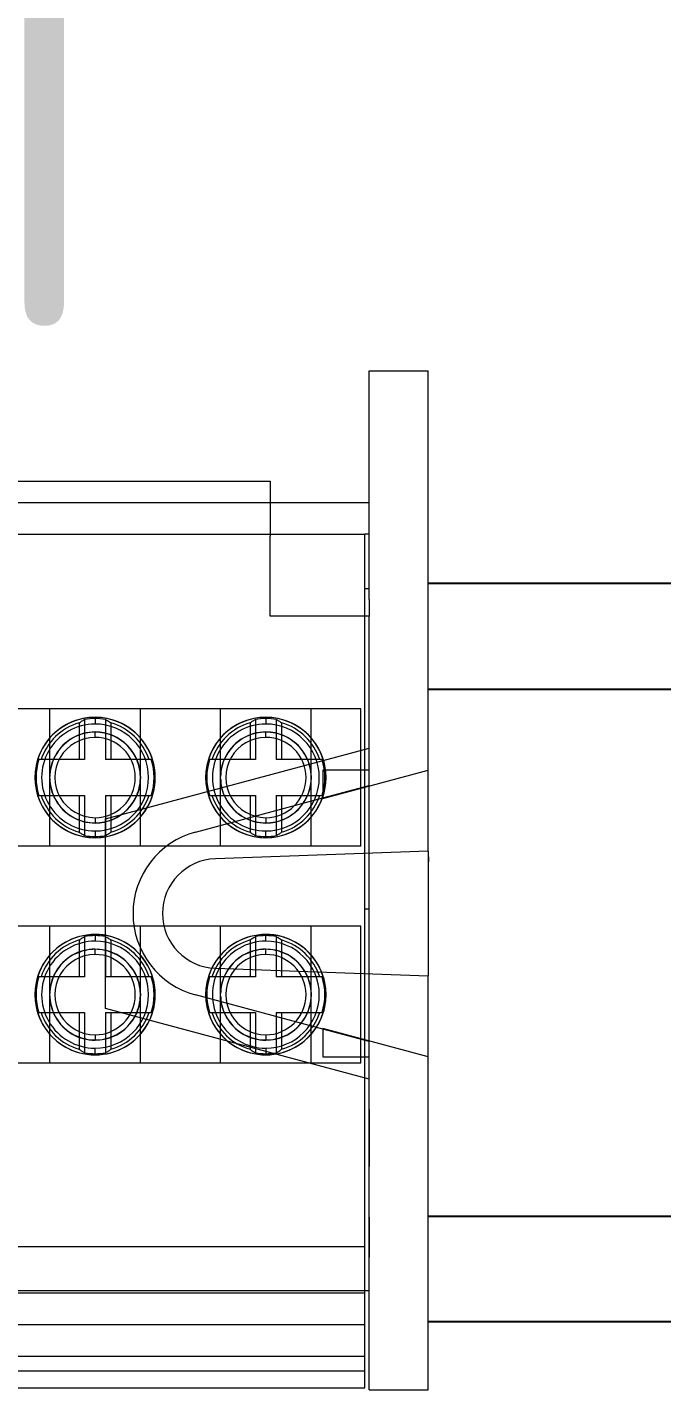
# Model space of a CAD drawing. Header units: millimetres. Extents: x 37984 to 70752, y 14140 to 37584.
# Drawn here: x 39526.1 to 39556.2, y 36158.7 to 36223.3 of the extents above; entities that cross this region are included whole.
import ezdxf
from ezdxf.enums import TextEntityAlignment as Align

# ---------------------------------------------------------------- set-up
doc = ezdxf.new("R2010")
doc.units = ezdxf.units.MM
doc.set_wipeout_variables(frame=1)
doc.layers.add('000-PI-Oprema', color=30, linetype='Continuous', lineweight=5)
doc.layers.add('000-PI_TEXT', color=7, linetype='Continuous')
doc.layers.add('004-PI-DIN Šina', color=3, linetype='Continuous')
doc.styles.add('PI0', font='isocpeur.ttf', dxfattribs={"width": 0.9})

# ---------------------------------------------------------------- blocks, each defined once
blk = doc.blocks.new('*U860')
at = {"layer": '004-PI-DIN Šina'}
blk.add_lwpolyline([(510, -17.5), (510, 17.5), (0, 17.5), (0, -17.5)], close=True, dxfattribs=at)
for points in [[(0, 12.5), (510, 12.5)], [(0, -12.5), (510, -12.5)]]:
    blk.add_lwpolyline(points, dxfattribs=at)
blk = doc.blocks.new('2P ERICO distri_563720')
blk.add_wipeout([(44946.537, 36899.761), (45076.137, 36899.761), (45076.137, 36851.433), (45073.337, 36851.433), (45073.337, 36857.671), (45068.637, 36857.671), (45068.637, 36856.671), (44954.037, 36856.671), (44954.037, 36857.671), (44949.337, 36857.671), (44949.337, 36851.433), (44946.537, 36851.433)]).dxf.layer = '000-PI-Oprema'
at = {"layer": '000-PI-Oprema'}
for p, q in [((44949.337, 36899.761), (44946.537, 36899.761)), ((44946.537, 36899.761), (44946.537, 36898.861)), ((44946.537, 36899.761), (44946.537, 36899.761)), ((44949.337, 36899.761), (44949.337, 36899.761)), ((44949.337, 36899.761), (44949.337, 36898.861)), ((44949.537, 36899.671), (44949.537, 36898.861)), ((44949.537, 36899.671), (44949.537, 36899.671)), ((45073.137, 36899.671), (44949.537, 36899.671)), ((44946.537, 36898.861), (44946.537, 36897.371)), ((44946.537, 36898.861), (44946.537, 36898.861)), ((44949.337, 36898.861), (44949.337, 36898.861)), ((44949.337, 36898.861), (44949.337, 36896.561)), ((44949.537, 36898.861), (44949.537, 36895.171)), ((44949.537, 36898.171), (44949.537, 36898.171)), ((45073.137, 36898.171), (44949.537, 36898.171)), ((44946.537, 36897.371), (44946.537, 36895.071)), ((44946.537, 36897.371), (44946.537, 36897.371)), ((44949.337, 36897.371), (44949.337, 36897.371)), ((44946.537, 36896.671), (44946.537, 36896.671)), ((44949.337, 36896.671), (44949.337, 36896.671)), ((44949.337, 36896.561), (44949.337, 36896.561)), ((44949.337, 36896.561), (44949.337, 36895.424)), ((44949.537, 36896.671), (44949.537, 36896.671)), ((45073.137, 36896.671), (44949.537, 36896.671)), ((44946.537, 36895.071), (44946.537, 36894.671)), ((44946.537, 36895.071), (44946.537, 36895.071)), ((44949.337, 36895.424), (44949.337, 36883.242)), ((44949.337, 36895.071), (44949.337, 36895.071)), ((44949.337, 36895.061), (44949.337, 36895.061)), ((44949.337, 36895.061), (44949.337, 36894.671)), ((44966.537, 36895.061), (44949.337, 36895.061)), ((44949.337, 36895.061), (44949.337, 36895.061)), ((44949.537, 36895.171), (44949.537, 36895.171)), ((44949.537, 36895.171), (44949.537, 36892.971)), ((44949.537, 36895.171), (44949.537, 36895.171)), ((44966.537, 36895.171), (44949.537, 36895.171)), ((44946.537, 36894.671), (44946.537, 36894.671)), ((44946.537, 36894.671), (44946.537, 36893.471)), ((44949.337, 36894.671), (44949.337, 36893.471)), ((44949.337, 36894.671), (44949.337, 36894.671)), ((44949.337, 36894.671), (44949.337, 36894.671)), ((44946.537, 36893.471), (44946.537, 36891.771)), ((44946.537, 36893.471), (44946.537, 36893.471)), ((44949.337, 36891.571), (44949.337, 36893.471)), ((44949.337, 36893.471), (44949.337, 36893.471)), ((44949.537, 36892.971), (44949.537, 36880.017)), ((44949.537, 36892.971), (44949.537, 36892.971)), ((44966.537, 36892.971), (44949.537, 36892.971)), ((44946.537, 36891.771), (44946.537, 36891.571)), ((44946.537, 36891.571), (44946.537, 36889.171)), ((44946.537, 36889.171), (44946.537, 36888.971)), ((44949.337, 36886.471), (44949.337, 36889.171)), ((44946.537, 36888.971), (44946.537, 36886.471)), ((44946.537, 36886.471), (44946.537, 36880.122)), ((44946.537, 36886.471), (44946.537, 36886.471)), ((44949.337, 36886.471), (44949.337, 36885.024)), ((44949.337, 36886.471), (44949.337, 36886.471)), ((44949.337, 36886.471), (44949.337, 36886.471)), ((44949.337, 36885.024), (44949.337, 36883.971)), ((44949.337, 36885.024), (44949.337, 36885.024)), ((44949.337, 36885.024), (44961.837, 36881.674)), ((44946.537, 36883.971), (44951.537, 36882.631)), ((44946.537, 36883.971), (44946.537, 36883.971)), ((44951.537, 36883.971), (44949.337, 36883.971)), ((44949.337, 36883.971), (44949.337, 36883.971)), ((44949.737, 36884.271), (44966.537, 36884.271)), ((44949.737, 36884.271), (44949.737, 36884.271)), ((44949.737, 36884.271), (44949.737, 36880.01)), ((44951.537, 36882.631), (44951.537, 36883.971)), ((44951.537, 36883.971), (44951.537, 36883.971)), ((44952.087, 36884.271), (44952.087, 36877.771)), ((44956.387, 36884.271), (44956.387, 36877.771)), ((44960.187, 36884.271), (44960.187, 36877.771)), ((44964.487, 36884.271), (44964.487, 36877.771)), ((44953.523, 36883.638), (44953.487, 36883.614)), ((44953.487, 36881.872), (44953.487, 36883.614)), ((44953.558, 36883.663), (44953.523, 36883.638)), ((44953.594, 36883.686), (44953.558, 36883.663)), ((44953.631, 36883.71), (44953.594, 36883.686)), ((44953.667, 36883.732), (44953.631, 36883.71)), ((44953.704, 36883.755), (44953.667, 36883.732)), ((44953.741, 36883.777), (44953.704, 36883.755)), ((44953.741, 36881.872), (44953.741, 36883.777)), ((44954.237, 36883.876), (44954.237, 36883.876)), ((44954.237, 36883.558), (44954.237, 36883.876)), ((44954.237, 36883.821), (44954.237, 36883.876)), ((44954.769, 36883.755), (44954.732, 36883.777)), ((44954.732, 36881.872), (44954.732, 36883.777)), ((44954.806, 36883.732), (44954.769, 36883.755)), ((44954.843, 36883.71), (44954.806, 36883.732)), ((44954.879, 36883.686), (44954.843, 36883.71)), ((44954.915, 36883.663), (44954.879, 36883.686)), ((44954.951, 36883.638), (44954.915, 36883.663)), ((44954.986, 36883.614), (44954.951, 36883.638)), ((44954.986, 36881.872), (44954.986, 36883.614)), ((44961.623, 36883.638), (44961.587, 36883.614)), ((44961.587, 36881.872), (44961.587, 36883.614)), ((44961.658, 36883.663), (44961.623, 36883.638)), ((44961.694, 36883.686), (44961.658, 36883.663)), ((44961.731, 36883.71), (44961.694, 36883.686)), ((44961.767, 36883.732), (44961.731, 36883.71)), ((44961.804, 36883.755), (44961.767, 36883.732)), ((44961.841, 36883.777), (44961.804, 36883.755)), ((44961.841, 36881.872), (44961.841, 36883.777)), ((44962.337, 36883.876), (44962.337, 36883.876)), ((44962.337, 36883.876), (44962.337, 36883.558)), ((44962.337, 36883.821), (44962.337, 36883.876)), ((44962.869, 36883.755), (44962.832, 36883.777)), ((44962.832, 36881.872), (44962.832, 36883.777)), ((44962.906, 36883.732), (44962.869, 36883.755)), ((44962.943, 36883.71), (44962.906, 36883.732)), ((44962.979, 36883.686), (44962.943, 36883.71)), ((44963.015, 36883.663), (44962.979, 36883.686)), ((44963.051, 36883.638), (44963.015, 36883.663)), ((44963.086, 36883.614), (44963.051, 36883.638)), ((44963.086, 36881.872), (44963.086, 36883.614)), ((44949.337, 36883.242), (44951.537, 36882.652)), ((44949.337, 36883.242), (44949.337, 36883.242)), ((44949.337, 36883.221), (44949.337, 36880.024)), ((44952.879, 36882.689), (44952.781, 36882.604)), ((44952.982, 36882.767), (44952.879, 36882.689)), ((44953.089, 36882.839), (44952.982, 36882.767)), ((44953.199, 36882.904), (44953.089, 36882.839)), ((44953.311, 36882.962), (44953.199, 36882.904)), ((44953.426, 36883.013), (44953.311, 36882.962)), ((44953.543, 36883.056), (44953.426, 36883.013)), ((44953.66, 36883.092), (44953.543, 36883.056)), ((44953.777, 36883.122), (44953.66, 36883.092)), ((44953.894, 36883.144), (44953.777, 36883.122)), ((44954.01, 36883.159), (44953.894, 36883.144)), ((44954.124, 36883.168), (44954.01, 36883.159)), ((44954.237, 36883.171), (44954.124, 36883.168)), ((44954.237, 36883.18), (44954.237, 36883.18)), ((44954.237, 36882.926), (44954.237, 36883.18)), ((44954.237, 36883.171), (44954.237, 36883.171)), ((44954.349, 36883.168), (44954.237, 36883.171)), ((44954.463, 36883.159), (44954.349, 36883.168)), ((44954.579, 36883.144), (44954.463, 36883.159)), ((44954.696, 36883.122), (44954.579, 36883.144)), ((44954.813, 36883.092), (44954.696, 36883.122)), ((44954.93, 36883.056), (44954.813, 36883.092)), ((44955.047, 36883.013), (44954.93, 36883.056)), ((44955.162, 36882.962), (44955.047, 36883.013)), ((44955.275, 36882.904), (44955.162, 36882.962)), ((44955.385, 36882.839), (44955.275, 36882.904)), ((44955.491, 36882.767), (44955.385, 36882.839)), ((44955.594, 36882.689), (44955.491, 36882.767)), ((44955.692, 36882.604), (44955.594, 36882.689)), ((44960.979, 36882.689), (44960.881, 36882.604)), ((44961.082, 36882.767), (44960.979, 36882.689)), ((44961.189, 36882.839), (44961.082, 36882.767)), ((44961.299, 36882.904), (44961.189, 36882.839)), ((44961.411, 36882.962), (44961.299, 36882.904)), ((44961.526, 36883.013), (44961.411, 36882.962)), ((44961.643, 36883.056), (44961.526, 36883.013)), ((44961.76, 36883.092), (44961.643, 36883.056)), ((44961.877, 36883.122), (44961.76, 36883.092)), ((44961.994, 36883.144), (44961.877, 36883.122)), ((44962.11, 36883.159), (44961.994, 36883.144)), ((44962.224, 36883.168), (44962.11, 36883.159)), ((44962.337, 36883.171), (44962.224, 36883.168)), ((44962.337, 36883.18), (44962.337, 36883.18)), ((44962.337, 36882.926), (44962.337, 36883.18)), ((44962.337, 36883.171), (44962.337, 36883.171)), ((44962.449, 36883.168), (44962.337, 36883.171)), ((44962.563, 36883.159), (44962.449, 36883.168)), ((44962.679, 36883.144), (44962.563, 36883.159)), ((44962.796, 36883.122), (44962.679, 36883.144)), ((44962.913, 36883.092), (44962.796, 36883.122)), ((44963.03, 36883.056), (44962.913, 36883.092)), ((44963.147, 36883.013), (44963.03, 36883.056)), ((44963.262, 36882.962), (44963.147, 36883.013)), ((44963.375, 36882.904), (44963.262, 36882.962)), ((44963.485, 36882.839), (44963.375, 36882.904)), ((44963.591, 36882.767), (44963.485, 36882.839)), ((44963.694, 36882.689), (44963.591, 36882.767)), ((44963.792, 36882.604), (44963.694, 36882.689)), ((44951.537, 36882.652), (44957.572, 36881.035)), ((44951.537, 36882.652), (44951.537, 36882.652)), ((44951.537, 36882.631), (44951.537, 36882.631)), ((44952.378, 36882.103), (44952.318, 36881.991)), ((44952.446, 36882.211), (44952.378, 36882.103)), ((44952.52, 36882.316), (44952.446, 36882.211)), ((44952.601, 36882.417), (44952.52, 36882.316)), ((44952.688, 36882.513), (44952.601, 36882.417)), ((44952.781, 36882.604), (44952.688, 36882.513)), ((44955.785, 36882.513), (44955.692, 36882.604)), ((44955.872, 36882.417), (44955.785, 36882.513)), ((44955.953, 36882.316), (44955.872, 36882.417)), ((44956.027, 36882.211), (44955.953, 36882.316)), ((44956.095, 36882.103), (44956.027, 36882.211)), ((44956.155, 36881.991), (44956.095, 36882.103)), ((44960.478, 36882.103), (44960.418, 36881.991)), ((44960.546, 36882.211), (44960.478, 36882.103)), ((44960.62, 36882.316), (44960.546, 36882.211)), ((44960.701, 36882.417), (44960.62, 36882.316)), ((44960.788, 36882.513), (44960.701, 36882.417)), ((44960.881, 36882.604), (44960.788, 36882.513)), ((44963.885, 36882.513), (44963.792, 36882.604)), ((44963.972, 36882.417), (44963.885, 36882.513)), ((44964.053, 36882.316), (44963.972, 36882.417)), ((44964.127, 36882.211), (44964.053, 36882.316)), ((44964.195, 36882.103), (44964.127, 36882.211)), ((44964.255, 36881.991), (44964.195, 36882.103)), ((44953.741, 36881.872), (44951.569, 36881.872)), ((44952.123, 36881.413), (44952.104, 36881.298)), ((44952.147, 36881.529), (44952.123, 36881.413)), ((44952.179, 36881.646), (44952.147, 36881.529)), ((44952.218, 36881.762), (44952.179, 36881.646)), ((44952.264, 36881.877), (44952.218, 36881.762)), ((44952.318, 36881.991), (44952.264, 36881.877)), ((44956.904, 36881.872), (44954.732, 36881.872)), ((44956.209, 36881.877), (44956.155, 36881.991)), ((44956.255, 36881.762), (44956.209, 36881.877)), ((44956.294, 36881.646), (44956.255, 36881.762)), ((44956.326, 36881.529), (44956.294, 36881.646)), ((44956.351, 36881.413), (44956.326, 36881.529)), ((44956.369, 36881.298), (44956.351, 36881.413)), ((44961.841, 36881.872), (44959.669, 36881.872)), ((44960.223, 36881.413), (44960.204, 36881.298)), ((44960.247, 36881.529), (44960.223, 36881.413)), ((44960.279, 36881.646), (44960.247, 36881.529)), ((44960.318, 36881.762), (44960.279, 36881.646)), ((44960.364, 36881.877), (44960.318, 36881.762)), ((44960.418, 36881.991), (44960.364, 36881.877)), ((44961.837, 36881.674), (44961.837, 36872.674)), ((44961.837, 36881.674), (44961.837, 36881.674)), ((44965.004, 36881.872), (44962.832, 36881.872)), ((44964.309, 36881.877), (44964.255, 36881.991)), ((44964.355, 36881.762), (44964.309, 36881.877)), ((44964.394, 36881.646), (44964.355, 36881.762)), ((44964.426, 36881.529), (44964.394, 36881.646)), ((44964.451, 36881.413), (44964.426, 36881.529)), ((44964.469, 36881.298), (44964.451, 36881.413)), ((44952.093, 36881.184), (44952.087, 36881.071)), ((44952.087, 36881.057), (44952.087, 36881.071)), ((44952.087, 36881.043), (44952.087, 36881.057)), ((44952.087, 36881.028), (44952.087, 36881.043)), ((44952.087, 36881.014), (44952.087, 36881.028)), ((44952.087, 36881), (44952.087, 36881.014)), ((44952.087, 36880.986), (44952.087, 36881)), ((44952.087, 36880.971), (44952.087, 36880.986)), ((44952.087, 36880.971), (44952.093, 36880.859)), ((44952.104, 36881.298), (44952.093, 36881.184)), ((44952.093, 36880.859), (44952.104, 36880.745)), ((44952.104, 36880.745), (44952.123, 36880.629)), ((44956.351, 36880.629), (44956.369, 36880.745)), ((44956.38, 36881.184), (44956.369, 36881.298)), ((44956.369, 36880.745), (44956.38, 36880.859)), ((44956.386, 36881.071), (44956.38, 36881.184)), ((44956.38, 36880.859), (44956.386, 36880.971)), ((44956.386, 36881.071), (44956.386, 36881.057)), ((44956.386, 36881.057), (44956.386, 36881.043)), ((44956.386, 36881.043), (44956.386, 36881.028)), ((44956.386, 36881.028), (44956.386, 36881.014)), ((44956.386, 36881.014), (44956.386, 36881)), ((44956.386, 36881), (44956.386, 36880.986)), ((44956.386, 36880.986), (44956.386, 36880.971)), ((44957.572, 36881.035), (44957.572, 36881.035)), ((44960.193, 36881.184), (44960.187, 36881.071)), ((44960.187, 36881.057), (44960.187, 36881.071)), ((44960.187, 36881.043), (44960.187, 36881.057)), ((44960.187, 36881.028), (44960.187, 36881.043)), ((44960.187, 36881.014), (44960.187, 36881.028)), ((44960.187, 36881), (44960.187, 36881.014)), ((44960.187, 36880.986), (44960.187, 36881)), ((44960.187, 36880.971), (44960.187, 36880.986)), ((44960.187, 36880.971), (44960.193, 36880.859)), ((44960.204, 36881.298), (44960.193, 36881.184)), ((44960.193, 36880.859), (44960.204, 36880.745)), ((44960.204, 36880.745), (44960.223, 36880.629)), ((44964.451, 36880.629), (44964.469, 36880.745)), ((44964.48, 36881.184), (44964.469, 36881.298)), ((44964.469, 36880.745), (44964.48, 36880.859)), ((44964.486, 36881.071), (44964.48, 36881.184)), ((44964.48, 36880.859), (44964.486, 36880.971)), ((44964.486, 36881.071), (44964.486, 36881.057)), ((44964.486, 36881.057), (44964.486, 36881.043)), ((44964.486, 36881.043), (44964.486, 36881.028)), ((44964.486, 36881.028), (44964.486, 36881.014)), ((44964.486, 36881.014), (44964.486, 36881)), ((44964.486, 36881), (44964.486, 36880.986)), ((44964.486, 36880.986), (44964.486, 36880.971)), ((44946.537, 36874.721), (44946.537, 36880.122)), ((44956.627, 36879.77), (44946.537, 36880.122)), ((44946.537, 36880.122), (44946.537, 36880.122)), ((44951.569, 36880.17), (44953.741, 36880.17)), ((44952.123, 36880.629), (44952.147, 36880.513)), ((44952.147, 36880.513), (44952.179, 36880.397)), ((44952.179, 36880.397), (44952.218, 36880.28)), ((44952.218, 36880.28), (44952.264, 36880.165)), ((44952.264, 36880.165), (44952.318, 36880.051)), ((44953.487, 36878.429), (44953.487, 36880.17)), ((44953.741, 36878.266), (44953.741, 36880.17)), ((44954.732, 36878.266), (44954.732, 36880.17)), ((44954.732, 36880.17), (44956.904, 36880.17)), ((44954.986, 36878.429), (44954.986, 36880.17)), ((44956.155, 36880.051), (44956.209, 36880.165)), ((44956.209, 36880.165), (44956.255, 36880.28)), ((44956.255, 36880.28), (44956.294, 36880.397)), ((44956.294, 36880.397), (44956.326, 36880.513)), ((44956.326, 36880.513), (44956.351, 36880.629)), ((44959.669, 36880.17), (44961.841, 36880.17)), ((44960.223, 36880.629), (44960.247, 36880.513)), ((44960.247, 36880.513), (44960.279, 36880.397)), ((44960.279, 36880.397), (44960.318, 36880.28)), ((44960.318, 36880.28), (44960.364, 36880.165)), ((44960.364, 36880.165), (44960.418, 36880.051)), ((44961.587, 36878.429), (44961.587, 36880.17)), ((44961.841, 36878.266), (44961.841, 36880.17)), ((44962.832, 36878.266), (44962.832, 36880.17)), ((44962.832, 36880.17), (44965.004, 36880.17)), ((44963.086, 36878.429), (44963.086, 36880.17)), ((44964.255, 36880.051), (44964.309, 36880.165)), ((44964.309, 36880.165), (44964.355, 36880.28)), ((44964.355, 36880.28), (44964.394, 36880.397)), ((44964.394, 36880.397), (44964.426, 36880.513)), ((44964.426, 36880.513), (44964.451, 36880.629)), ((44949.337, 36880.024), (44949.337, 36874.819)), ((44949.537, 36880.017), (44949.537, 36875.471)), ((44949.737, 36880.01), (44949.737, 36877.771)), ((44952.318, 36880.051), (44952.378, 36879.94)), ((44952.378, 36879.94), (44952.446, 36879.831)), ((44952.446, 36879.831), (44952.52, 36879.726)), ((44952.52, 36879.726), (44952.601, 36879.625)), ((44952.601, 36879.625), (44952.688, 36879.529)), ((44952.688, 36879.529), (44952.781, 36879.439)), ((44952.781, 36879.439), (44952.879, 36879.354)), ((44955.594, 36879.354), (44955.692, 36879.439)), ((44955.692, 36879.439), (44955.785, 36879.529)), ((44955.785, 36879.529), (44955.872, 36879.625)), ((44955.872, 36879.625), (44955.953, 36879.726)), ((44955.953, 36879.726), (44956.027, 36879.831)), ((44956.027, 36879.831), (44956.095, 36879.94)), ((44956.095, 36879.94), (44956.155, 36880.051)), ((44956.627, 36879.77), (44956.627, 36879.77)), ((44960.418, 36880.051), (44960.478, 36879.94)), ((44960.478, 36879.94), (44960.546, 36879.831)), ((44960.546, 36879.831), (44960.62, 36879.726)), ((44960.62, 36879.726), (44960.701, 36879.625)), ((44960.701, 36879.625), (44960.788, 36879.529)), ((44960.788, 36879.529), (44960.881, 36879.439)), ((44960.881, 36879.439), (44960.979, 36879.354)), ((44963.694, 36879.354), (44963.792, 36879.439)), ((44963.792, 36879.439), (44963.885, 36879.529)), ((44963.885, 36879.529), (44963.972, 36879.625)), ((44963.972, 36879.625), (44964.053, 36879.726)), ((44964.053, 36879.726), (44964.127, 36879.831)), ((44964.127, 36879.831), (44964.195, 36879.94)), ((44964.195, 36879.94), (44964.255, 36880.051)), ((44952.879, 36879.354), (44952.982, 36879.275)), ((44952.982, 36879.275), (44953.089, 36879.203)), ((44953.089, 36879.203), (44953.199, 36879.138)), ((44953.199, 36879.138), (44953.311, 36879.08)), ((44953.311, 36879.08), (44953.426, 36879.03)), ((44953.426, 36879.03), (44953.543, 36878.986)), ((44953.543, 36878.986), (44953.66, 36878.95)), ((44953.66, 36878.95), (44953.777, 36878.921)), ((44953.777, 36878.921), (44953.894, 36878.899)), ((44953.894, 36878.899), (44954.01, 36878.883)), ((44954.01, 36878.883), (44954.124, 36878.874)), ((44954.124, 36878.874), (44954.237, 36878.871)), ((44954.237, 36879.116), (44954.237, 36878.862)), ((44954.237, 36878.871), (44954.349, 36878.874)), ((44954.237, 36878.871), (44954.237, 36878.871)), ((44954.237, 36878.862), (44954.237, 36878.862)), ((44954.349, 36878.874), (44954.463, 36878.883)), ((44954.463, 36878.883), (44954.579, 36878.899)), ((44954.579, 36878.899), (44954.696, 36878.921)), ((44954.696, 36878.921), (44954.813, 36878.95)), ((44954.813, 36878.95), (44954.93, 36878.986)), ((44954.93, 36878.986), (44955.047, 36879.03)), ((44955.047, 36879.03), (44955.162, 36879.08)), ((44955.162, 36879.08), (44955.275, 36879.138)), ((44955.275, 36879.138), (44955.385, 36879.203)), ((44955.385, 36879.203), (44955.491, 36879.275)), ((44955.491, 36879.275), (44955.594, 36879.354)), ((44960.979, 36879.354), (44961.082, 36879.275)), ((44961.082, 36879.275), (44961.189, 36879.203)), ((44961.189, 36879.203), (44961.299, 36879.138)), ((44961.299, 36879.138), (44961.411, 36879.08)), ((44961.411, 36879.08), (44961.526, 36879.03)), ((44961.526, 36879.03), (44961.643, 36878.986)), ((44961.643, 36878.986), (44961.76, 36878.95)), ((44961.76, 36878.95), (44961.877, 36878.921)), ((44961.877, 36878.921), (44961.994, 36878.899)), ((44961.994, 36878.899), (44962.11, 36878.883)), ((44962.11, 36878.883), (44962.224, 36878.874)), ((44962.224, 36878.874), (44962.337, 36878.871)), ((44962.337, 36879.116), (44962.337, 36878.862)), ((44962.337, 36878.871), (44962.449, 36878.874)), ((44962.337, 36878.871), (44962.337, 36878.871)), ((44962.337, 36878.862), (44962.337, 36878.862)), ((44962.449, 36878.874), (44962.563, 36878.883)), ((44962.563, 36878.883), (44962.679, 36878.899)), ((44962.679, 36878.899), (44962.796, 36878.921)), ((44962.796, 36878.921), (44962.913, 36878.95)), ((44962.913, 36878.95), (44963.03, 36878.986)), ((44963.03, 36878.986), (44963.147, 36879.03)), ((44963.147, 36879.03), (44963.262, 36879.08)), ((44963.262, 36879.08), (44963.375, 36879.138)), ((44963.375, 36879.138), (44963.485, 36879.203)), ((44963.485, 36879.203), (44963.591, 36879.275)), ((44963.591, 36879.275), (44963.694, 36879.354)), ((44953.523, 36878.404), (44953.487, 36878.429)), ((44953.558, 36878.38), (44953.523, 36878.404)), ((44953.594, 36878.356), (44953.558, 36878.38)), ((44953.631, 36878.333), (44953.594, 36878.356)), ((44953.667, 36878.31), (44953.631, 36878.333)), ((44953.704, 36878.288), (44953.667, 36878.31)), ((44953.741, 36878.266), (44953.704, 36878.288)), ((44954.237, 36878.484), (44954.237, 36878.166)), ((44954.237, 36878.221), (44954.237, 36878.167)), ((44954.237, 36878.166), (44954.237, 36878.167)), ((44954.769, 36878.288), (44954.732, 36878.266)), ((44954.806, 36878.31), (44954.769, 36878.288)), ((44954.843, 36878.333), (44954.806, 36878.31)), ((44954.879, 36878.356), (44954.843, 36878.333)), ((44954.915, 36878.38), (44954.879, 36878.356)), ((44954.951, 36878.404), (44954.915, 36878.38)), ((44954.986, 36878.429), (44954.951, 36878.404)), ((44961.623, 36878.404), (44961.587, 36878.429)), ((44961.658, 36878.38), (44961.623, 36878.404)), ((44961.694, 36878.356), (44961.658, 36878.38)), ((44961.731, 36878.333), (44961.694, 36878.356)), ((44961.767, 36878.31), (44961.731, 36878.333)), ((44961.804, 36878.288), (44961.767, 36878.31)), ((44961.841, 36878.266), (44961.804, 36878.288)), ((44962.337, 36878.166), (44962.337, 36878.484)), ((44962.337, 36878.221), (44962.337, 36878.167)), ((44962.337, 36878.166), (44962.337, 36878.167)), ((44962.869, 36878.288), (44962.832, 36878.266)), ((44962.906, 36878.31), (44962.869, 36878.288)), ((44962.943, 36878.333), (44962.906, 36878.31)), ((44962.979, 36878.356), (44962.943, 36878.333)), ((44963.015, 36878.38), (44962.979, 36878.356)), ((44963.051, 36878.404), (44963.015, 36878.38)), ((44963.086, 36878.429), (44963.051, 36878.404)), ((44949.737, 36877.771), (44959.066, 36877.771)), ((44949.737, 36877.771), (44949.737, 36877.771)), ((44959.066, 36877.771), (44966.537, 36877.771)), ((44949.337, 36876.971), (44949.537, 36876.971)), ((44949.537, 36875.471), (44949.537, 36874.825)), ((44958.142, 36875.126), (44958.142, 36875.126)), ((44946.519, 36874.72), (44946.519, 36874.72)), ((44946.537, 36874.22), (44946.519, 36874.72)), ((44946.537, 36874.22), (44946.537, 36874.721)), ((44946.537, 36874.22), (44956.627, 36874.573)), ((44949.337, 36874.819), (44949.337, 36871.121)), ((44949.537, 36874.825), (44949.537, 36870.471)), ((44956.627, 36874.573), (44956.627, 36874.573)), ((44956.627, 36874.573), (44956.627, 36874.573)), ((44946.537, 36874.22), (44946.537, 36874.22)), ((44946.537, 36874.22), (44946.537, 36874.22)), ((44946.537, 36874.22), (44946.537, 36874.22)), ((44946.537, 36874.22), (44946.537, 36867.871)), ((44949.737, 36873.971), (44966.537, 36873.971)), ((44949.737, 36873.971), (44949.737, 36873.971)), ((44949.737, 36873.971), (44949.737, 36867.471)), ((44952.087, 36873.971), (44952.087, 36867.471)), ((44956.387, 36873.971), (44956.387, 36867.471)), ((44960.187, 36873.971), (44960.187, 36867.471)), ((44964.487, 36873.971), (44964.487, 36867.471)), ((44957.572, 36873.308), (44951.537, 36871.69)), ((44953.523, 36873.338), (44953.487, 36873.314)), ((44953.487, 36871.572), (44953.487, 36873.314)), ((44953.558, 36873.363), (44953.523, 36873.338)), ((44953.594, 36873.386), (44953.558, 36873.363)), ((44953.631, 36873.41), (44953.594, 36873.386)), ((44953.667, 36873.432), (44953.631, 36873.41)), ((44953.704, 36873.455), (44953.667, 36873.432)), ((44953.741, 36873.477), (44953.704, 36873.455)), ((44953.741, 36871.572), (44953.741, 36873.477)), ((44954.237, 36873.576), (44954.237, 36873.576)), ((44954.237, 36873.576), (44954.237, 36873.258)), ((44954.237, 36873.521), (44954.237, 36873.576)), ((44954.769, 36873.455), (44954.732, 36873.477)), ((44954.732, 36871.572), (44954.732, 36873.477)), ((44954.806, 36873.432), (44954.769, 36873.455)), ((44954.843, 36873.41), (44954.806, 36873.432)), ((44954.879, 36873.386), (44954.843, 36873.41)), ((44954.915, 36873.363), (44954.879, 36873.386)), ((44954.951, 36873.338), (44954.915, 36873.363)), ((44954.986, 36873.314), (44954.951, 36873.338)), ((44954.986, 36871.572), (44954.986, 36873.314)), ((44957.572, 36873.308), (44957.572, 36873.308)), ((44961.623, 36873.338), (44961.587, 36873.314)), ((44961.587, 36871.572), (44961.587, 36873.314)), ((44961.658, 36873.363), (44961.623, 36873.338)), ((44961.694, 36873.386), (44961.658, 36873.363)), ((44961.731, 36873.41), (44961.694, 36873.386)), ((44961.767, 36873.432), (44961.731, 36873.41)), ((44961.804, 36873.455), (44961.767, 36873.432)), ((44961.841, 36873.477), (44961.804, 36873.455)), ((44961.841, 36871.572), (44961.841, 36873.477)), ((44962.337, 36873.576), (44962.337, 36873.576)), ((44962.337, 36873.258), (44962.337, 36873.576)), ((44962.337, 36873.521), (44962.337, 36873.576)), ((44962.869, 36873.455), (44962.832, 36873.477)), ((44962.832, 36871.572), (44962.832, 36873.477)), ((44962.906, 36873.432), (44962.869, 36873.455)), ((44962.943, 36873.41), (44962.906, 36873.432)), ((44962.979, 36873.386), (44962.943, 36873.41)), ((44963.015, 36873.363), (44962.979, 36873.386)), ((44963.051, 36873.338), (44963.015, 36873.363)), ((44963.086, 36873.314), (44963.051, 36873.338)), ((44963.086, 36871.572), (44963.086, 36873.314)), ((44961.837, 36872.674), (44949.337, 36869.325)), ((44952.879, 36872.389), (44952.781, 36872.304)), ((44952.982, 36872.467), (44952.879, 36872.389)), ((44953.089, 36872.539), (44952.982, 36872.467)), ((44953.199, 36872.604), (44953.089, 36872.539)), ((44953.311, 36872.662), (44953.199, 36872.604)), ((44953.426, 36872.713), (44953.311, 36872.662)), ((44953.543, 36872.756), (44953.426, 36872.713)), ((44953.66, 36872.792), (44953.543, 36872.756)), ((44953.777, 36872.822), (44953.66, 36872.792)), ((44953.894, 36872.844), (44953.777, 36872.822)), ((44954.01, 36872.859), (44953.894, 36872.844)), ((44954.124, 36872.868), (44954.01, 36872.859)), ((44954.237, 36872.871), (44954.124, 36872.868)), ((44954.237, 36872.88), (44954.237, 36872.88)), ((44954.237, 36872.626), (44954.237, 36872.88)), ((44954.237, 36872.871), (44954.237, 36872.871)), ((44954.349, 36872.868), (44954.237, 36872.871)), ((44954.463, 36872.859), (44954.349, 36872.868)), ((44954.579, 36872.844), (44954.463, 36872.859)), ((44954.696, 36872.822), (44954.579, 36872.844)), ((44954.813, 36872.792), (44954.696, 36872.822)), ((44954.93, 36872.756), (44954.813, 36872.792)), ((44955.047, 36872.713), (44954.93, 36872.756)), ((44955.162, 36872.662), (44955.047, 36872.713)), ((44955.275, 36872.604), (44955.162, 36872.662)), ((44955.385, 36872.539), (44955.275, 36872.604)), ((44955.491, 36872.467), (44955.385, 36872.539)), ((44955.594, 36872.389), (44955.491, 36872.467)), ((44955.692, 36872.304), (44955.594, 36872.389)), ((44960.979, 36872.389), (44960.881, 36872.304)), ((44961.082, 36872.467), (44960.979, 36872.389)), ((44961.189, 36872.539), (44961.082, 36872.467)), ((44961.299, 36872.604), (44961.189, 36872.539)), ((44961.411, 36872.662), (44961.299, 36872.604)), ((44961.526, 36872.713), (44961.411, 36872.662)), ((44961.643, 36872.756), (44961.526, 36872.713)), ((44961.76, 36872.792), (44961.643, 36872.756)), ((44961.877, 36872.822), (44961.76, 36872.792)), ((44961.837, 36872.674), (44961.837, 36872.674)), ((44961.994, 36872.844), (44961.877, 36872.822)), ((44962.11, 36872.859), (44961.994, 36872.844)), ((44962.224, 36872.868), (44962.11, 36872.859)), ((44962.337, 36872.871), (44962.224, 36872.868)), ((44962.337, 36872.88), (44962.337, 36872.88)), ((44962.337, 36872.626), (44962.337, 36872.88)), ((44962.337, 36872.871), (44962.337, 36872.871)), ((44962.449, 36872.868), (44962.337, 36872.871)), ((44962.563, 36872.859), (44962.449, 36872.868)), ((44962.679, 36872.844), (44962.563, 36872.859)), ((44962.796, 36872.822), (44962.679, 36872.844)), ((44962.913, 36872.792), (44962.796, 36872.822)), ((44963.03, 36872.756), (44962.913, 36872.792)), ((44963.147, 36872.713), (44963.03, 36872.756)), ((44963.262, 36872.662), (44963.147, 36872.713)), ((44963.375, 36872.604), (44963.262, 36872.662)), ((44963.485, 36872.539), (44963.375, 36872.604)), ((44963.591, 36872.467), (44963.485, 36872.539)), ((44963.694, 36872.389), (44963.591, 36872.467)), ((44963.792, 36872.304), (44963.694, 36872.389)), ((44951.537, 36871.711), (44946.537, 36870.371)), ((44951.537, 36871.69), (44949.337, 36871.101)), ((44951.537, 36870.371), (44951.537, 36871.711)), ((44951.537, 36871.711), (44951.537, 36871.711)), ((44951.537, 36871.69), (44951.537, 36871.69)), ((44952.318, 36871.691), (44952.264, 36871.577)), ((44952.378, 36871.803), (44952.318, 36871.691)), ((44952.446, 36871.911), (44952.378, 36871.803)), ((44952.52, 36872.016), (44952.446, 36871.911)), ((44952.601, 36872.117), (44952.52, 36872.016)), ((44952.688, 36872.213), (44952.601, 36872.117)), ((44952.781, 36872.304), (44952.688, 36872.213)), ((44955.785, 36872.213), (44955.692, 36872.304)), ((44955.872, 36872.117), (44955.785, 36872.213)), ((44955.953, 36872.016), (44955.872, 36872.117)), ((44956.027, 36871.911), (44955.953, 36872.016)), ((44956.095, 36871.803), (44956.027, 36871.911)), ((44956.155, 36871.691), (44956.095, 36871.803)), ((44956.209, 36871.577), (44956.155, 36871.691)), ((44960.418, 36871.691), (44960.364, 36871.577)), ((44960.478, 36871.803), (44960.418, 36871.691)), ((44960.546, 36871.911), (44960.478, 36871.803)), ((44960.62, 36872.016), (44960.546, 36871.911)), ((44960.701, 36872.117), (44960.62, 36872.016)), ((44960.788, 36872.213), (44960.701, 36872.117)), ((44960.881, 36872.304), (44960.788, 36872.213)), ((44963.885, 36872.213), (44963.792, 36872.304)), ((44963.972, 36872.117), (44963.885, 36872.213)), ((44964.053, 36872.016), (44963.972, 36872.117)), ((44964.127, 36871.911), (44964.053, 36872.016)), ((44964.195, 36871.803), (44964.127, 36871.911)), ((44964.255, 36871.691), (44964.195, 36871.803)), ((44964.309, 36871.577), (44964.255, 36871.691)), ((44949.337, 36871.101), (44949.337, 36871.101)), ((44949.337, 36871.101), (44949.337, 36863.071)), ((44953.741, 36871.572), (44951.569, 36871.572)), ((44952.123, 36871.113), (44952.104, 36870.998)), ((44952.147, 36871.229), (44952.123, 36871.113)), ((44952.179, 36871.346), (44952.147, 36871.229)), ((44952.218, 36871.462), (44952.179, 36871.346)), ((44952.264, 36871.577), (44952.218, 36871.462)), ((44956.904, 36871.572), (44954.732, 36871.572)), ((44956.255, 36871.462), (44956.209, 36871.577)), ((44956.294, 36871.346), (44956.255, 36871.462)), ((44956.326, 36871.229), (44956.294, 36871.346)), ((44956.351, 36871.113), (44956.326, 36871.229)), ((44956.369, 36870.998), (44956.351, 36871.113)), ((44961.841, 36871.572), (44959.669, 36871.572)), ((44960.223, 36871.113), (44960.204, 36870.998)), ((44960.247, 36871.229), (44960.223, 36871.113)), ((44960.279, 36871.346), (44960.247, 36871.229)), ((44960.318, 36871.462), (44960.279, 36871.346)), ((44960.364, 36871.577), (44960.318, 36871.462)), ((44965.004, 36871.572), (44962.832, 36871.572)), ((44964.355, 36871.462), (44964.309, 36871.577)), ((44964.394, 36871.346), (44964.355, 36871.462)), ((44964.426, 36871.229), (44964.394, 36871.346)), ((44964.451, 36871.113), (44964.426, 36871.229)), ((44964.469, 36870.998), (44964.451, 36871.113)), ((44949.537, 36870.471), (44949.537, 36863.071)), ((44952.093, 36870.884), (44952.087, 36870.771)), ((44952.087, 36870.757), (44952.087, 36870.771)), ((44952.087, 36870.743), (44952.087, 36870.757)), ((44952.087, 36870.728), (44952.087, 36870.743)), ((44952.087, 36870.714), (44952.087, 36870.728)), ((44952.087, 36870.7), (44952.087, 36870.714)), ((44952.087, 36870.686), (44952.087, 36870.7)), ((44952.087, 36870.671), (44952.087, 36870.686)), ((44952.087, 36870.671), (44952.093, 36870.559)), ((44952.104, 36870.998), (44952.093, 36870.884)), ((44952.093, 36870.559), (44952.104, 36870.445)), ((44952.104, 36870.445), (44952.123, 36870.329)), ((44956.351, 36870.329), (44956.369, 36870.445)), ((44956.38, 36870.884), (44956.369, 36870.998)), ((44956.369, 36870.445), (44956.38, 36870.559)), ((44956.386, 36870.771), (44956.38, 36870.884)), ((44956.38, 36870.559), (44956.386, 36870.671)), ((44956.386, 36870.771), (44956.386, 36870.757)), ((44956.386, 36870.757), (44956.386, 36870.743)), ((44956.386, 36870.743), (44956.386, 36870.728)), ((44956.386, 36870.728), (44956.386, 36870.714)), ((44956.386, 36870.714), (44956.386, 36870.7)), ((44956.386, 36870.7), (44956.386, 36870.686)), ((44956.386, 36870.686), (44956.386, 36870.671)), ((44960.193, 36870.884), (44960.187, 36870.771)), ((44960.187, 36870.757), (44960.187, 36870.771)), ((44960.187, 36870.743), (44960.187, 36870.757)), ((44960.187, 36870.728), (44960.187, 36870.743)), ((44960.187, 36870.714), (44960.187, 36870.728)), ((44960.187, 36870.7), (44960.187, 36870.714)), ((44960.187, 36870.686), (44960.187, 36870.7)), ((44960.187, 36870.671), (44960.187, 36870.686)), ((44960.187, 36870.671), (44960.193, 36870.559)), ((44960.204, 36870.998), (44960.193, 36870.884)), ((44960.193, 36870.559), (44960.204, 36870.445)), ((44960.204, 36870.445), (44960.223, 36870.329)), ((44964.451, 36870.329), (44964.469, 36870.445)), ((44964.48, 36870.884), (44964.469, 36870.998)), ((44964.469, 36870.445), (44964.48, 36870.559)), ((44964.486, 36870.771), (44964.48, 36870.884)), ((44964.48, 36870.559), (44964.486, 36870.671)), ((44964.486, 36870.771), (44964.486, 36870.757)), ((44964.486, 36870.757), (44964.486, 36870.743)), ((44964.486, 36870.743), (44964.486, 36870.728)), ((44964.486, 36870.728), (44964.486, 36870.714)), ((44964.486, 36870.714), (44964.486, 36870.7)), ((44964.486, 36870.7), (44964.486, 36870.686)), ((44964.486, 36870.686), (44964.486, 36870.671)), ((44946.537, 36870.371), (44946.537, 36870.371)), ((44949.337, 36870.371), (44949.337, 36869.325)), ((44949.337, 36870.371), (44951.537, 36870.371)), ((44949.337, 36870.371), (44949.337, 36870.371)), ((44951.537, 36870.371), (44951.537, 36870.371)), ((44951.569, 36869.87), (44953.741, 36869.87)), ((44952.123, 36870.329), (44952.147, 36870.213)), ((44952.147, 36870.213), (44952.179, 36870.097)), ((44952.179, 36870.097), (44952.218, 36869.98)), ((44952.218, 36869.98), (44952.264, 36869.865)), ((44952.264, 36869.865), (44952.318, 36869.751)), ((44952.318, 36869.751), (44952.378, 36869.64)), ((44953.487, 36868.129), (44953.487, 36869.87)), ((44953.741, 36867.966), (44953.741, 36869.87)), ((44954.732, 36867.966), (44954.732, 36869.87)), ((44954.732, 36869.87), (44956.904, 36869.87)), ((44954.986, 36868.129), (44954.986, 36869.87)), ((44956.095, 36869.64), (44956.155, 36869.751)), ((44956.155, 36869.751), (44956.209, 36869.865)), ((44956.209, 36869.865), (44956.255, 36869.98)), ((44956.255, 36869.98), (44956.294, 36870.097)), ((44956.294, 36870.097), (44956.326, 36870.213)), ((44956.326, 36870.213), (44956.351, 36870.329)), ((44959.669, 36869.87), (44961.841, 36869.87)), ((44960.223, 36870.329), (44960.247, 36870.213)), ((44960.247, 36870.213), (44960.279, 36870.097)), ((44960.279, 36870.097), (44960.318, 36869.98)), ((44960.318, 36869.98), (44960.364, 36869.865)), ((44960.364, 36869.865), (44960.418, 36869.751)), ((44960.418, 36869.751), (44960.478, 36869.64)), ((44961.587, 36868.129), (44961.587, 36869.87)), ((44961.841, 36867.966), (44961.841, 36869.87)), ((44962.832, 36867.966), (44962.832, 36869.87)), ((44962.832, 36869.87), (44965.004, 36869.87)), ((44963.086, 36868.129), (44963.086, 36869.87)), ((44964.195, 36869.64), (44964.255, 36869.751)), ((44964.255, 36869.751), (44964.309, 36869.865)), ((44964.309, 36869.865), (44964.355, 36869.98)), ((44964.355, 36869.98), (44964.394, 36870.097)), ((44964.394, 36870.097), (44964.426, 36870.213)), ((44964.426, 36870.213), (44964.451, 36870.329)), ((44949.337, 36869.325), (44949.337, 36869.325)), ((44949.337, 36869.325), (44949.337, 36867.871)), ((44952.378, 36869.64), (44952.446, 36869.531)), ((44952.446, 36869.531), (44952.52, 36869.426)), ((44952.52, 36869.426), (44952.601, 36869.325)), ((44952.601, 36869.325), (44952.688, 36869.229)), ((44952.688, 36869.229), (44952.781, 36869.139)), ((44952.781, 36869.139), (44952.879, 36869.054)), ((44955.594, 36869.054), (44955.692, 36869.139)), ((44955.692, 36869.139), (44955.785, 36869.229)), ((44955.785, 36869.229), (44955.872, 36869.325)), ((44955.872, 36869.325), (44955.953, 36869.426)), ((44955.953, 36869.426), (44956.027, 36869.531)), ((44956.027, 36869.531), (44956.095, 36869.64)), ((44960.478, 36869.64), (44960.546, 36869.531)), ((44960.546, 36869.531), (44960.62, 36869.426)), ((44960.62, 36869.426), (44960.701, 36869.325)), ((44960.701, 36869.325), (44960.788, 36869.229)), ((44960.788, 36869.229), (44960.881, 36869.139)), ((44960.881, 36869.139), (44960.979, 36869.054)), ((44963.694, 36869.054), (44963.792, 36869.139)), ((44963.792, 36869.139), (44963.885, 36869.229)), ((44963.885, 36869.229), (44963.972, 36869.325)), ((44963.972, 36869.325), (44964.053, 36869.426)), ((44964.053, 36869.426), (44964.127, 36869.531)), ((44964.127, 36869.531), (44964.195, 36869.64)), ((44952.879, 36869.054), (44952.982, 36868.975)), ((44952.982, 36868.975), (44953.089, 36868.903)), ((44953.089, 36868.903), (44953.199, 36868.838)), ((44953.199, 36868.838), (44953.311, 36868.78)), ((44953.311, 36868.78), (44953.426, 36868.73)), ((44953.426, 36868.73), (44953.543, 36868.686)), ((44953.543, 36868.686), (44953.66, 36868.65)), ((44953.66, 36868.65), (44953.777, 36868.621)), ((44953.777, 36868.621), (44953.894, 36868.599)), ((44953.894, 36868.599), (44954.01, 36868.583)), ((44954.01, 36868.583), (44954.124, 36868.574)), ((44954.124, 36868.574), (44954.237, 36868.571)), ((44954.237, 36868.816), (44954.237, 36868.562)), ((44954.237, 36868.571), (44954.349, 36868.574)), ((44954.237, 36868.571), (44954.237, 36868.571)), ((44954.237, 36868.562), (44954.237, 36868.562)), ((44954.349, 36868.574), (44954.463, 36868.583)), ((44954.463, 36868.583), (44954.579, 36868.599)), ((44954.579, 36868.599), (44954.696, 36868.621)), ((44954.696, 36868.621), (44954.813, 36868.65)), ((44954.813, 36868.65), (44954.93, 36868.686)), ((44954.93, 36868.686), (44955.047, 36868.73)), ((44955.047, 36868.73), (44955.162, 36868.78)), ((44955.162, 36868.78), (44955.275, 36868.838)), ((44955.275, 36868.838), (44955.385, 36868.903)), ((44955.385, 36868.903), (44955.491, 36868.975)), ((44955.491, 36868.975), (44955.594, 36869.054)), ((44960.979, 36869.054), (44961.082, 36868.975)), ((44961.082, 36868.975), (44961.189, 36868.903)), ((44961.189, 36868.903), (44961.299, 36868.838)), ((44961.299, 36868.838), (44961.411, 36868.78)), ((44961.411, 36868.78), (44961.526, 36868.73)), ((44961.526, 36868.73), (44961.643, 36868.686)), ((44961.643, 36868.686), (44961.76, 36868.65)), ((44961.76, 36868.65), (44961.877, 36868.621)), ((44961.877, 36868.621), (44961.994, 36868.599)), ((44961.994, 36868.599), (44962.11, 36868.583)), ((44962.11, 36868.583), (44962.224, 36868.574)), ((44962.224, 36868.574), (44962.337, 36868.571)), ((44962.337, 36868.816), (44962.337, 36868.562)), ((44962.337, 36868.571), (44962.449, 36868.574)), ((44962.337, 36868.571), (44962.337, 36868.571)), ((44962.337, 36868.562), (44962.337, 36868.562)), ((44962.449, 36868.574), (44962.563, 36868.583)), ((44962.563, 36868.583), (44962.679, 36868.599)), ((44962.679, 36868.599), (44962.796, 36868.621)), ((44962.796, 36868.621), (44962.913, 36868.65)), ((44962.913, 36868.65), (44963.03, 36868.686)), ((44963.03, 36868.686), (44963.147, 36868.73)), ((44963.147, 36868.73), (44963.262, 36868.78)), ((44963.262, 36868.78), (44963.375, 36868.838)), ((44963.375, 36868.838), (44963.485, 36868.903)), ((44963.485, 36868.903), (44963.591, 36868.975)), ((44963.591, 36868.975), (44963.694, 36869.054)), ((44946.537, 36867.871), (44946.537, 36862.271)), ((44946.537, 36867.871), (44946.537, 36867.871)), ((44949.337, 36867.871), (44949.337, 36867.871)), ((44953.523, 36868.104), (44953.487, 36868.129)), ((44953.558, 36868.08), (44953.523, 36868.104)), ((44953.594, 36868.056), (44953.558, 36868.08)), ((44953.631, 36868.033), (44953.594, 36868.056)), ((44953.667, 36868.01), (44953.631, 36868.033)), ((44953.704, 36867.988), (44953.667, 36868.01)), ((44953.741, 36867.966), (44953.704, 36867.988)), ((44954.237, 36867.866), (44954.237, 36868.184)), ((44954.237, 36867.921), (44954.237, 36867.867)), ((44954.237, 36867.866), (44954.237, 36867.867)), ((44954.769, 36867.988), (44954.732, 36867.966)), ((44954.806, 36868.01), (44954.769, 36867.988)), ((44954.843, 36868.033), (44954.806, 36868.01)), ((44954.879, 36868.056), (44954.843, 36868.033)), ((44954.915, 36868.08), (44954.879, 36868.056)), ((44954.951, 36868.104), (44954.915, 36868.08)), ((44954.986, 36868.129), (44954.951, 36868.104)), ((44961.623, 36868.104), (44961.587, 36868.129)), ((44961.658, 36868.08), (44961.623, 36868.104)), ((44961.694, 36868.056), (44961.658, 36868.08)), ((44961.731, 36868.033), (44961.694, 36868.056)), ((44961.767, 36868.01), (44961.731, 36868.033)), ((44961.804, 36867.988), (44961.767, 36868.01)), ((44961.841, 36867.966), (44961.804, 36867.988)), ((44962.337, 36867.866), (44962.337, 36868.184)), ((44962.337, 36867.921), (44962.337, 36867.867)), ((44962.337, 36867.866), (44962.337, 36867.867)), ((44962.869, 36867.988), (44962.832, 36867.966)), ((44962.906, 36868.01), (44962.869, 36867.988)), ((44962.943, 36868.033), (44962.906, 36868.01)), ((44962.979, 36868.056), (44962.943, 36868.033)), ((44963.015, 36868.08), (44962.979, 36868.056)), ((44963.051, 36868.104), (44963.015, 36868.08)), ((44963.086, 36868.129), (44963.051, 36868.104)), ((44949.737, 36867.471), (44966.537, 36867.471)), ((44949.737, 36867.471), (44949.737, 36867.471)), ((44949.337, 36862.271), (44949.337, 36863.071)), ((44949.337, 36863.071), (44954.037, 36863.071)), ((44949.337, 36863.071), (44949.337, 36863.071)), ((44949.537, 36863.071), (44949.537, 36861.769)), ((44954.037, 36863.071), (44954.037, 36859.271)), ((44954.037, 36863.071), (44954.037, 36863.071)), ((44946.537, 36862.271), (44946.537, 36861.773)), ((44949.337, 36862.271), (44949.337, 36861.773)), ((44946.537, 36861.773), (44946.537, 36861.276)), ((44949.337, 36861.773), (44949.337, 36861.276)), ((44949.337, 36861.769), (44949.537, 36861.769)), ((44949.537, 36861.769), (44949.537, 36859.171)), ((44946.537, 36861.276), (44946.537, 36860.776)), ((44946.537, 36860.776), (44946.537, 36860.662)), ((44946.537, 36860.776), (44946.537, 36860.776)), ((44949.337, 36861.276), (44949.337, 36860.776)), ((44949.337, 36860.776), (44949.337, 36860.776)), ((44949.337, 36860.776), (44949.337, 36860.662)), ((44946.537, 36860.662), (44946.537, 36860.641)), ((44946.537, 36860.641), (44946.537, 36858.933)), ((44949.337, 36860.662), (44949.337, 36860.641)), ((44949.337, 36860.641), (44949.337, 36858.933)), ((44946.537, 36859.573), (44946.537, 36859.573)), ((44949.337, 36859.573), (44949.337, 36859.573)), ((44946.537, 36858.933), (44946.537, 36853.433)), ((44949.337, 36859.171), (44949.537, 36859.171)), ((44949.337, 36858.933), (44949.337, 36853.433)), ((44949.537, 36859.171), (44949.537, 36859.171)), ((44954.037, 36859.171), (44949.537, 36859.171)), ((44954.037, 36856.671), (44954.037, 36859.271)), ((44954.037, 36859.271), (44954.037, 36859.271)), ((44966.537, 36859.171), (44954.037, 36859.171)), ((44946.537, 36857.671), (44946.537, 36857.671)), ((44946.537, 36857.671), (44946.537, 36857.671)), ((44954.037, 36857.671), (44949.337, 36857.671)), ((44949.337, 36857.671), (44949.337, 36857.671)), ((44966.537, 36857.671), (44954.037, 36857.671)), ((44954.037, 36856.671), (44954.037, 36856.671)), ((44966.537, 36856.671), (44954.037, 36856.671)), ((44946.537, 36855.771), (44946.537, 36855.771)), ((44949.337, 36855.771), (44949.337, 36855.771)), ((44946.537, 36853.433), (44946.537, 36853.007)), ((44946.537, 36853.007), (44946.537, 36851.433)), ((44949.337, 36853.433), (44949.337, 36853.007)), ((44949.337, 36853.007), (44949.337, 36851.433)), ((44949.337, 36851.433), (44946.537, 36851.433)), ((44946.537, 36851.433), (44946.537, 36851.433)), ((44949.337, 36851.433), (44949.337, 36851.433))]:
    blk.add_line(p, q, dxfattribs=at)
at = {"layer": '000-PI-Oprema', "ltscale": 0.25}
blk.add_line((44966.537, 36898.861), (44949.537, 36898.861), dxfattribs=at)
at = {"layer": '000-PI-Oprema'}
for centre, radius, start, end in [((44954.237, 36881.021), 2.855, 89.99996, 270.00006), ((44954.237, 36881.021), 2.854, 90.00002, 270), ((44954.237, 36881.021), 2.699, 106.1198, 161.62142), ((44954.237, 36881.021), 2.537, 90.00002, 270), ((44954.237, 36881.021), 2.8, 90.00002, 100.18935), ((44954.237, 36881.021), 2.855, 270.00006, 89.99996), ((44954.237, 36881.021), 2.854, 270, 90.00002), ((44954.237, 36881.021), 2.8, 79.81065, 90.00002), ((44954.237, 36881.021), 2.537, 270, 90.00002), ((44954.237, 36881.021), 2.699, 18.37858, 73.8802), ((44962.337, 36881.021), 2.855, 89.99996, 270), ((44962.337, 36881.021), 2.854, 90.00002, 270), ((44962.337, 36881.021), 2.699, 106.1198, 161.62142), ((44962.337, 36881.021), 2.537, 90.00002, 270), ((44962.337, 36881.021), 2.8, 90.00002, 100.18935), ((44962.337, 36881.021), 2.855, 270, 89.99996), ((44962.337, 36881.021), 2.854, 270, 90.00002), ((44962.337, 36881.021), 2.8, 79.81065, 90.00002), ((44962.337, 36881.021), 2.537, 270, 90.00002), ((44962.337, 36881.021), 2.699, 18.37858, 73.8802), ((44954.237, 36881.021), 2.159, 90.00002, 270), ((44954.237, 36881.021), 1.905, 90.00002, 270), ((44954.237, 36881.021), 2.159, 270, 90.00002), ((44954.237, 36881.021), 1.905, 270, 90.00002), ((44962.337, 36881.021), 2.159, 90.00002, 270), ((44962.337, 36881.021), 1.905, 90.00002, 270), ((44962.337, 36881.021), 2.159, 270, 90.00002), ((44962.337, 36881.021), 1.905, 270, 90.00002), ((44954.237, 36881.021), 2.8, 162.30754, 197.6925), ((44954.237, 36881.021), 2.8, 342.3075, 17.69246), ((44962.337, 36881.021), 2.8, 162.30754, 197.6925), ((44962.337, 36881.021), 2.8, 342.3075, 17.69246), ((44956.537, 36877.171), 4, 284.99998, 74.99998), ((44954.237, 36881.021), 2.699, 198.37856, 253.88018), ((44954.237, 36881.021), 2.699, 286.11982, 341.62144), ((44962.337, 36881.021), 2.699, 198.37856, 253.88018), ((44962.337, 36881.021), 2.699, 286.11982, 341.62144), ((44956.537, 36877.171), 2.6, 272.00002, 88), ((44954.237, 36881.021), 2.8, 259.81069, 270), ((44954.237, 36881.021), 2.8, 270, 280.18931), ((44962.337, 36881.021), 2.8, 259.81069, 270), ((44962.337, 36881.021), 2.8, 270, 280.18931), ((44954.237, 36870.721), 2.855, 89.99996, 270.00006), ((44954.237, 36870.721), 2.854, 90.00002, 270), ((44954.237, 36870.721), 2.699, 106.1198, 161.62142), ((44954.237, 36870.721), 2.537, 90.00002, 270), ((44954.237, 36870.721), 2.8, 90.00002, 100.18935), ((44954.237, 36870.721), 2.855, 270.00006, 89.99996), ((44954.237, 36870.721), 2.854, 270, 90.00002), ((44954.237, 36870.721), 2.8, 79.81065, 90.00002), ((44954.237, 36870.721), 2.537, 270, 90.00002), ((44954.237, 36870.721), 2.699, 18.37858, 73.8802), ((44962.337, 36870.721), 2.855, 89.99996, 270), ((44962.337, 36870.721), 2.854, 90.00002, 270), ((44962.337, 36870.721), 2.699, 106.1198, 161.62142), ((44962.337, 36870.721), 2.537, 90.00002, 270), ((44962.337, 36870.721), 2.8, 90.00002, 100.18935), ((44962.337, 36870.721), 2.855, 270, 89.99996), ((44962.337, 36870.721), 2.854, 270, 90.00002), ((44962.337, 36870.721), 2.8, 79.81065, 90.00002), ((44962.337, 36870.721), 2.537, 270, 90.00002), ((44962.337, 36870.721), 2.699, 18.37858, 73.8802), ((44954.237, 36870.721), 2.159, 90.00002, 270), ((44954.237, 36870.721), 1.905, 90.00002, 270), ((44954.237, 36870.721), 2.159, 270, 90.00002), ((44954.237, 36870.721), 1.905, 270, 90.00002), ((44962.337, 36870.721), 2.159, 90.00002, 270), ((44962.337, 36870.721), 1.905, 90.00002, 270), ((44962.337, 36870.721), 2.159, 270, 90.00002), ((44962.337, 36870.721), 1.905, 270, 90.00002), ((44954.237, 36870.721), 2.8, 162.30754, 197.6925), ((44954.237, 36870.721), 2.8, 342.3075, 17.69246), ((44962.337, 36870.721), 2.8, 162.30754, 197.6925), ((44962.337, 36870.721), 2.8, 342.3075, 17.69246), ((44954.237, 36870.721), 2.699, 198.37856, 253.88018), ((44954.237, 36870.721), 2.699, 286.11982, 341.62144), ((44962.337, 36870.721), 2.699, 198.37856, 253.88018), ((44962.337, 36870.721), 2.699, 286.11982, 341.62144), ((44954.237, 36870.721), 2.8, 259.81069, 270), ((44954.237, 36870.721), 2.8, 270, 280.18931), ((44962.337, 36870.721), 2.8, 259.81069, 270), ((44962.337, 36870.721), 2.8, 270, 280.18931)]:
    blk.add_arc(centre, radius, start, end, dxfattribs=at)

msp = doc.modelspace()

# ---------------------------------------------------------------- block references
msp.add_blockref('*U860', (39383.172, 36179.404))

# ---------------------------------------------------------------- texts
at = {"layer": '000-PI_TEXT', "style": 'PI0', "width": 0.9}
msp.add_text('-D 036 01', height=20, dxfattribs=at).set_placement((39475.402, 36219.099), align=Align.MIDDLE)

# ---------------------------------------------------------------- next in the draw order: block references
at = {"layer": '000-PI-Oprema', "rotation": 180}
msp.add_blockref('2P ERICO distri_563720', (84491.674, 73058.429), dxfattribs=at)

doc.saveas('drawing.dxf')
